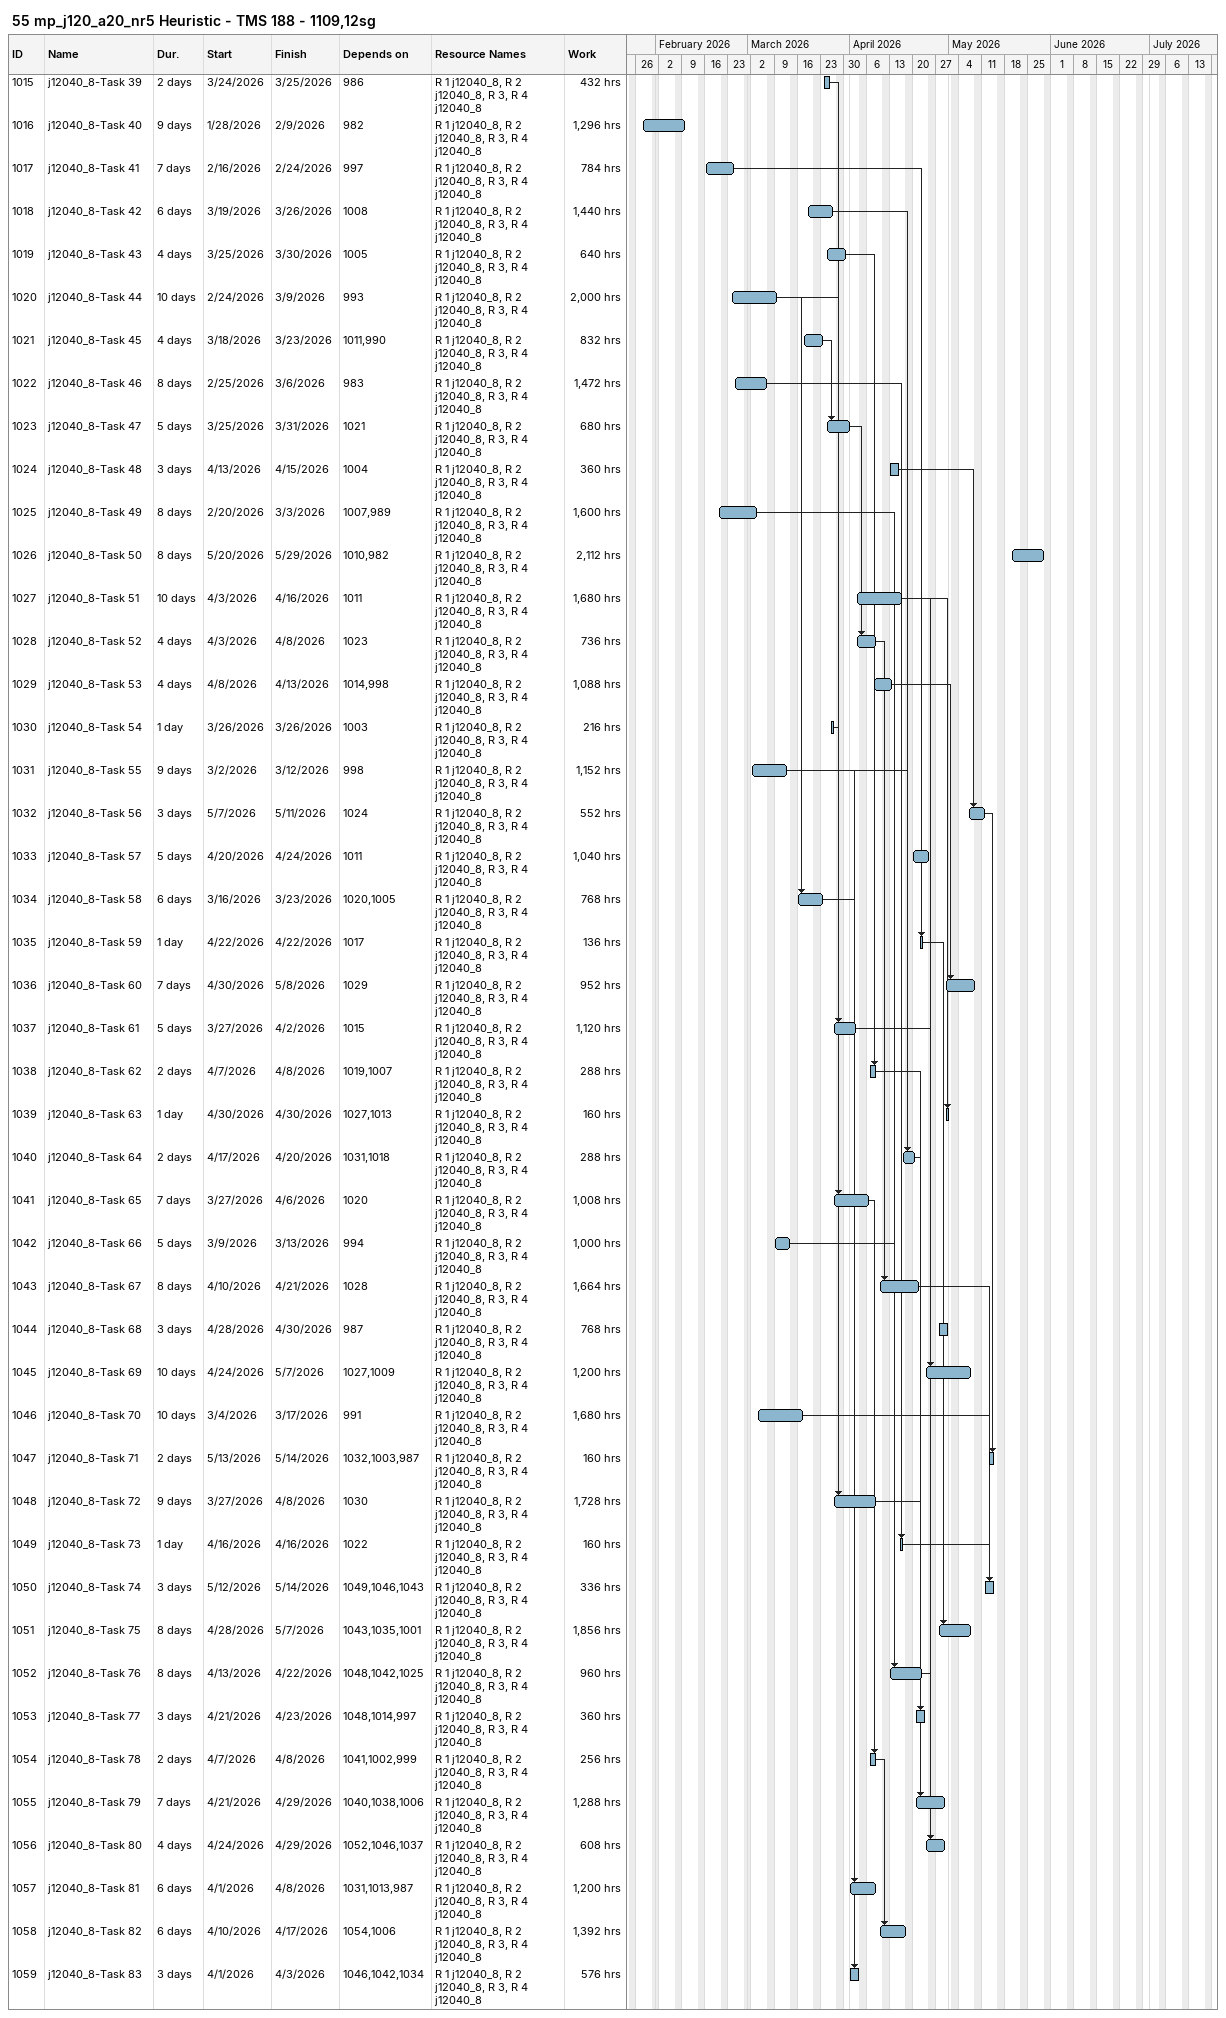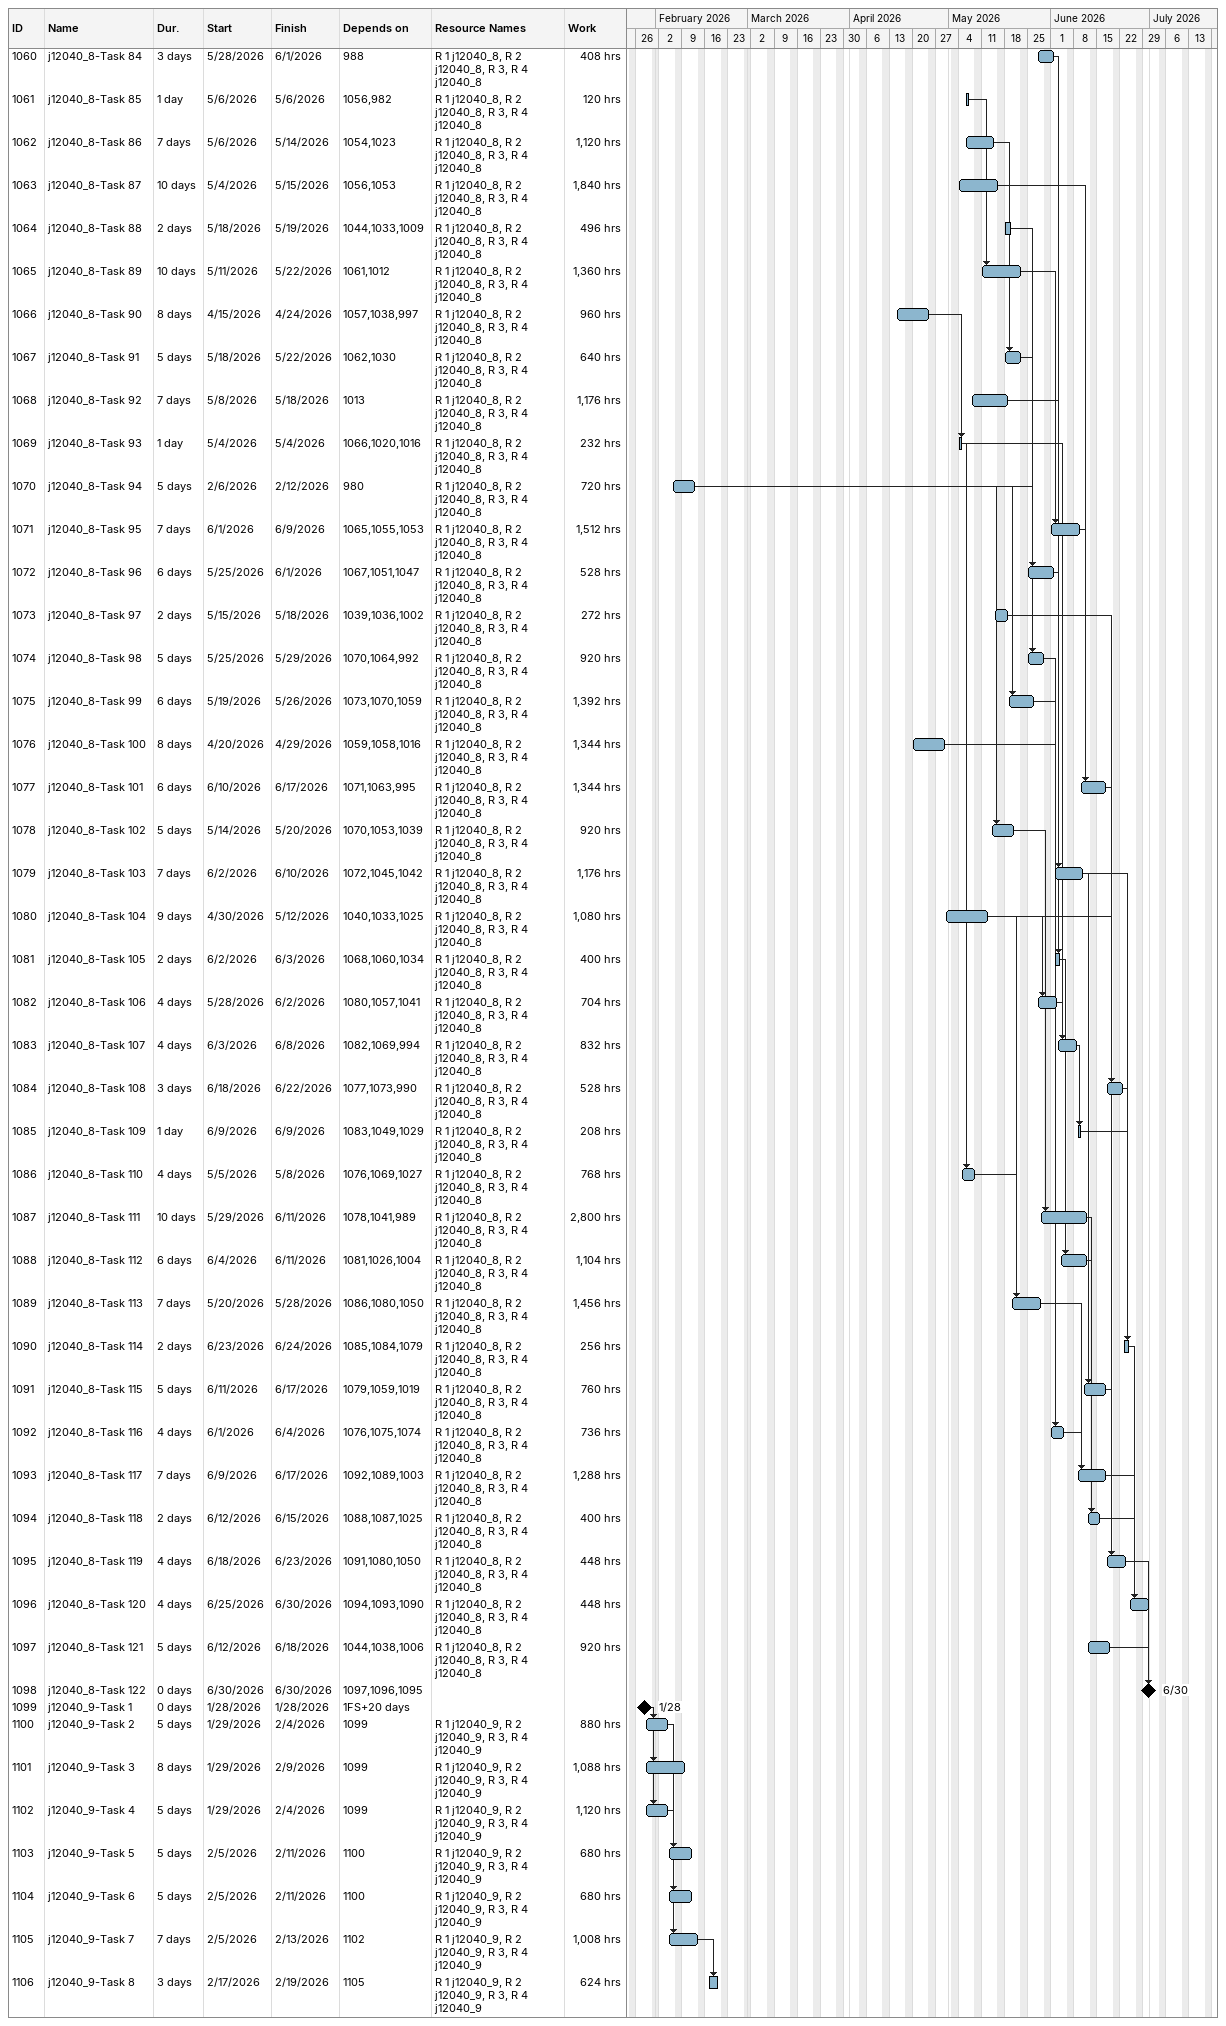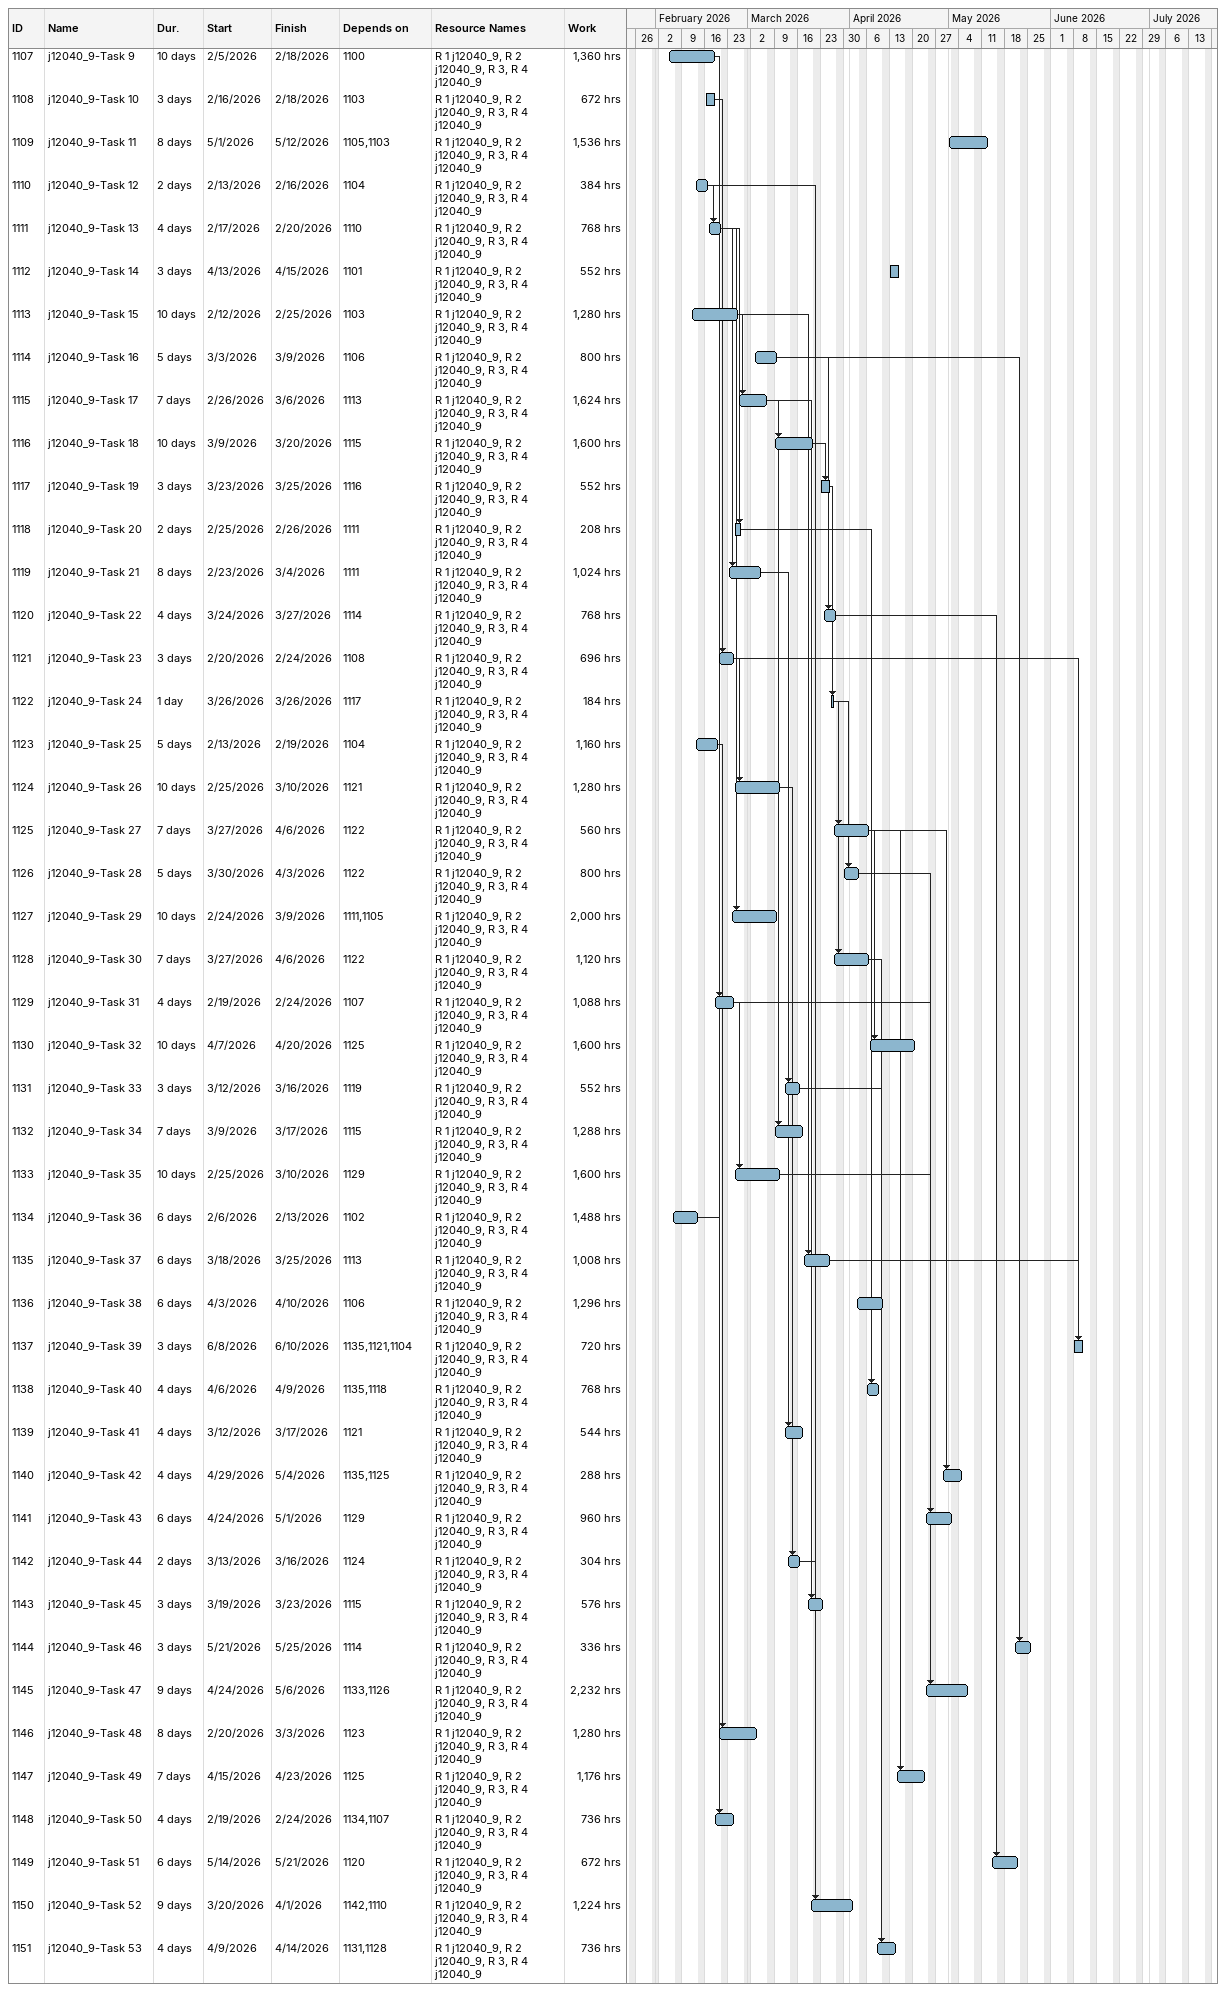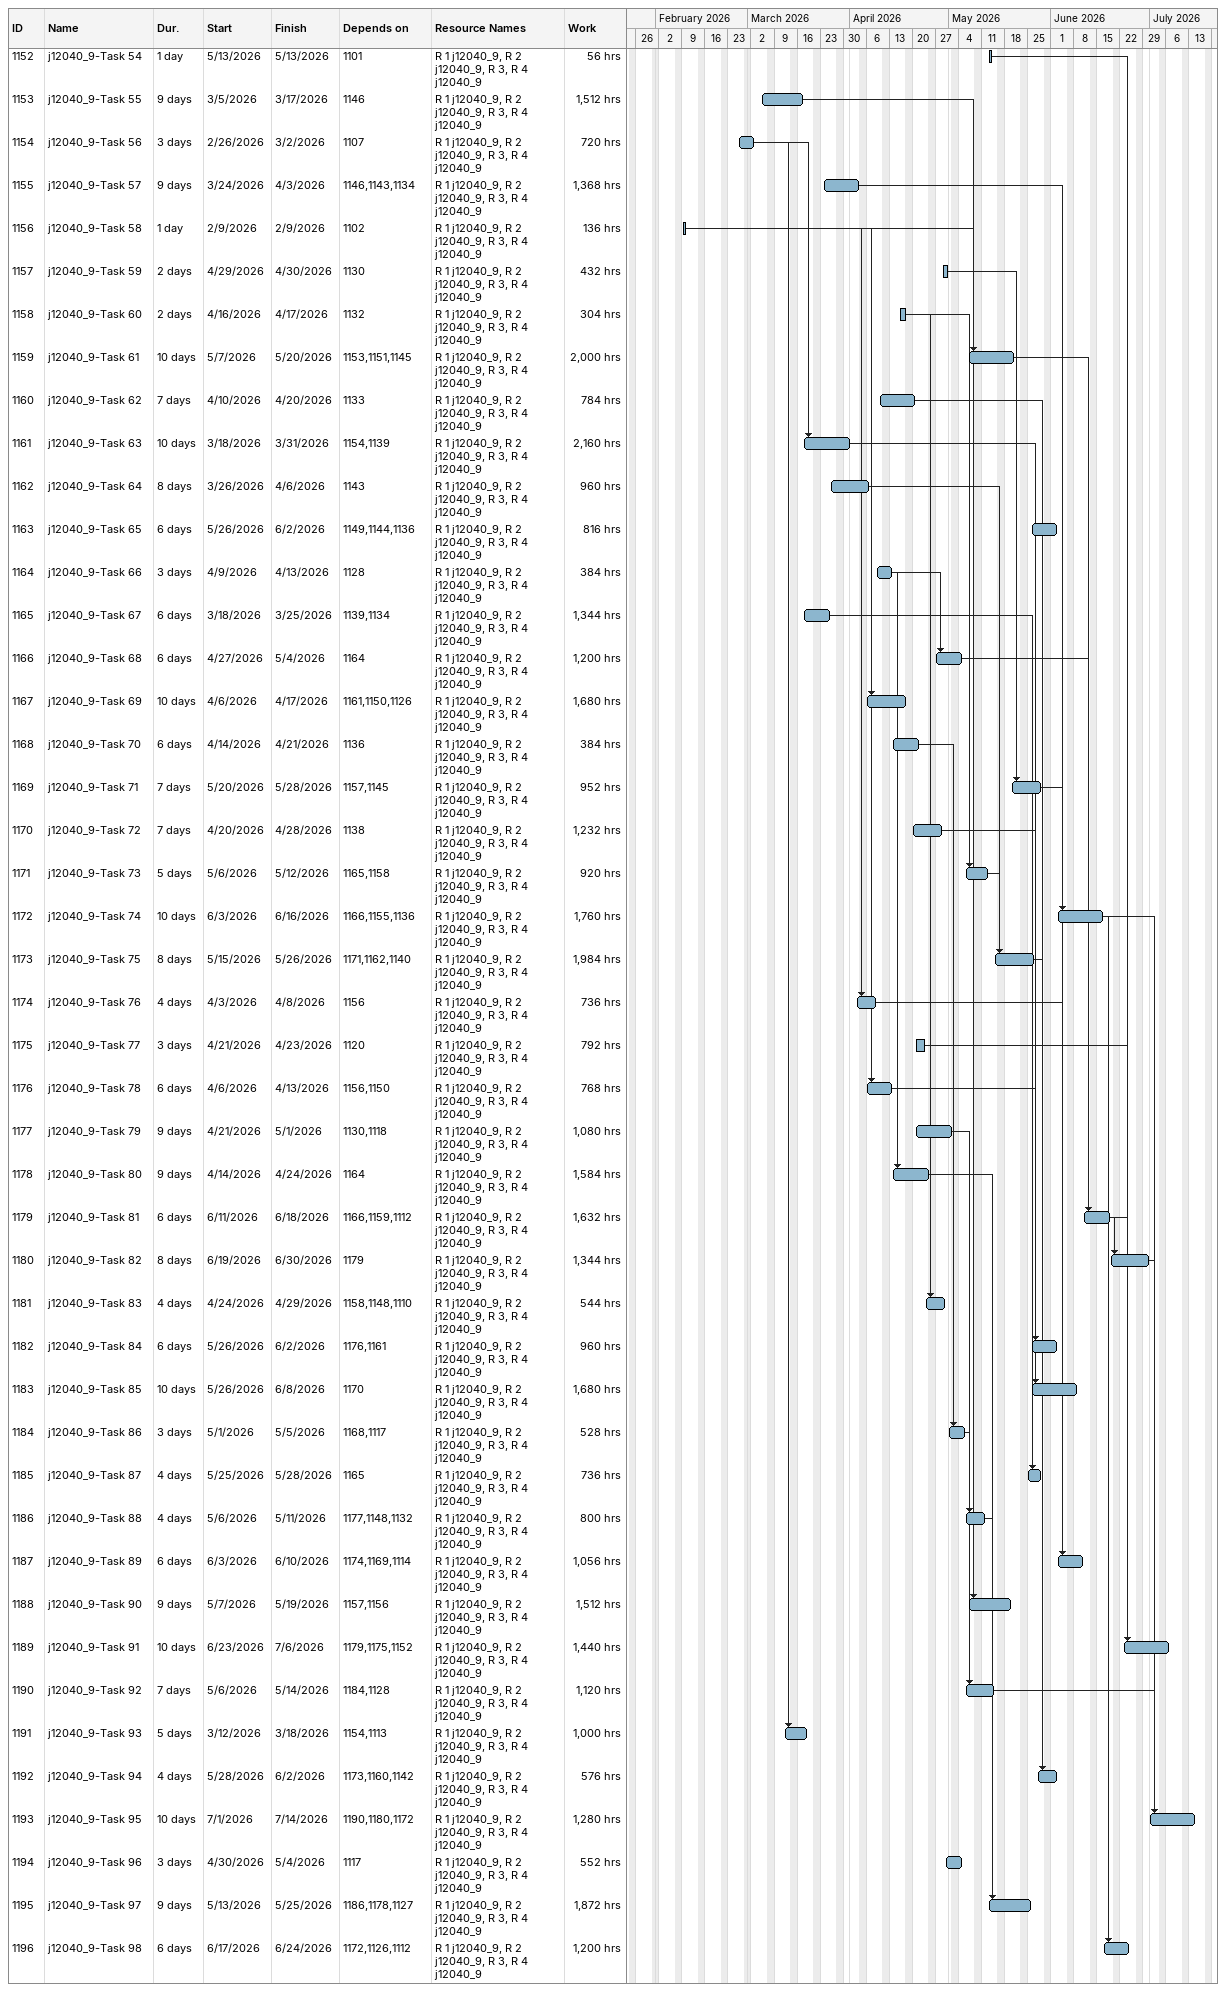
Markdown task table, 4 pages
55 mp_j120_a20_nr5 Heuristic - TMS 188 - 1109,12sg

| ID | Task | Duration | Start | Finish | Predecessors | Resources | Work (h) |
|---|---|---|---|---|---|---|---|
| 1015 | j12040_8-Task 39 | 2d | 2026-03-24 | 2026-03-25 | 986 | R 1 j12040_8, R 2 j12040_8, R 3, R 4 j12040_8 | 432 |
| 1016 | j12040_8-Task 40 | 9d | 2026-01-28 | 2026-02-09 | 982 | R 1 j12040_8, R 2 j12040_8, R 3, R 4 j12040_8 | 1296 |
| 1017 | j12040_8-Task 41 | 7d | 2026-02-16 | 2026-02-24 | 997 | R 1 j12040_8, R 2 j12040_8, R 3, R 4 j12040_8 | 784 |
| 1018 | j12040_8-Task 42 | 6d | 2026-03-19 | 2026-03-26 | 1008 | R 1 j12040_8, R 2 j12040_8, R 3, R 4 j12040_8 | 1440 |
| 1019 | j12040_8-Task 43 | 4d | 2026-03-25 | 2026-03-30 | 1005 | R 1 j12040_8, R 2 j12040_8, R 3, R 4 j12040_8 | 640 |
| 1020 | j12040_8-Task 44 | 10d | 2026-02-24 | 2026-03-09 | 993 | R 1 j12040_8, R 2 j12040_8, R 3, R 4 j12040_8 | 2000 |
| 1021 | j12040_8-Task 45 | 4d | 2026-03-18 | 2026-03-23 | 1011, 990 | R 1 j12040_8, R 2 j12040_8, R 3, R 4 j12040_8 | 832 |
| 1022 | j12040_8-Task 46 | 8d | 2026-02-25 | 2026-03-06 | 983 | R 1 j12040_8, R 2 j12040_8, R 3, R 4 j12040_8 | 1472 |
| 1023 | j12040_8-Task 47 | 5d | 2026-03-25 | 2026-03-31 | 1021 | R 1 j12040_8, R 2 j12040_8, R 3, R 4 j12040_8 | 680 |
| 1024 | j12040_8-Task 48 | 3d | 2026-04-13 | 2026-04-15 | 1004 | R 1 j12040_8, R 2 j12040_8, R 3, R 4 j12040_8 | 360 |
| 1025 | j12040_8-Task 49 | 8d | 2026-02-20 | 2026-03-03 | 1007, 989 | R 1 j12040_8, R 2 j12040_8, R 3, R 4 j12040_8 | 1600 |
| 1026 | j12040_8-Task 50 | 8d | 2026-05-20 | 2026-05-29 | 1010, 982 | R 1 j12040_8, R 2 j12040_8, R 3, R 4 j12040_8 | 2112 |
| 1027 | j12040_8-Task 51 | 10d | 2026-04-03 | 2026-04-16 | 1011 | R 1 j12040_8, R 2 j12040_8, R 3, R 4 j12040_8 | 1680 |
| 1028 | j12040_8-Task 52 | 4d | 2026-04-03 | 2026-04-08 | 1023 | R 1 j12040_8, R 2 j12040_8, R 3, R 4 j12040_8 | 736 |
| 1029 | j12040_8-Task 53 | 4d | 2026-04-08 | 2026-04-13 | 1014, 998 | R 1 j12040_8, R 2 j12040_8, R 3, R 4 j12040_8 | 1088 |
| 1030 | j12040_8-Task 54 | 1d | 2026-03-26 | 2026-03-26 | 1003 | R 1 j12040_8, R 2 j12040_8, R 3, R 4 j12040_8 | 216 |
| 1031 | j12040_8-Task 55 | 9d | 2026-03-02 | 2026-03-12 | 998 | R 1 j12040_8, R 2 j12040_8, R 3, R 4 j12040_8 | 1152 |
| 1032 | j12040_8-Task 56 | 3d | 2026-05-07 | 2026-05-11 | 1024 | R 1 j12040_8, R 2 j12040_8, R 3, R 4 j12040_8 | 552 |
| 1033 | j12040_8-Task 57 | 5d | 2026-04-20 | 2026-04-24 | 1011 | R 1 j12040_8, R 2 j12040_8, R 3, R 4 j12040_8 | 1040 |
| 1034 | j12040_8-Task 58 | 6d | 2026-03-16 | 2026-03-23 | 1020, 1005 | R 1 j12040_8, R 2 j12040_8, R 3, R 4 j12040_8 | 768 |
| 1035 | j12040_8-Task 59 | 1d | 2026-04-22 | 2026-04-22 | 1017 | R 1 j12040_8, R 2 j12040_8, R 3, R 4 j12040_8 | 136 |
| 1036 | j12040_8-Task 60 | 7d | 2026-04-30 | 2026-05-08 | 1029 | R 1 j12040_8, R 2 j12040_8, R 3, R 4 j12040_8 | 952 |
| 1037 | j12040_8-Task 61 | 5d | 2026-03-27 | 2026-04-02 | 1015 | R 1 j12040_8, R 2 j12040_8, R 3, R 4 j12040_8 | 1120 |
| 1038 | j12040_8-Task 62 | 2d | 2026-04-07 | 2026-04-08 | 1019, 1007 | R 1 j12040_8, R 2 j12040_8, R 3, R 4 j12040_8 | 288 |
| 1039 | j12040_8-Task 63 | 1d | 2026-04-30 | 2026-04-30 | 1027, 1013 | R 1 j12040_8, R 2 j12040_8, R 3, R 4 j12040_8 | 160 |
| 1040 | j12040_8-Task 64 | 2d | 2026-04-17 | 2026-04-20 | 1031, 1018 | R 1 j12040_8, R 2 j12040_8, R 3, R 4 j12040_8 | 288 |
| 1041 | j12040_8-Task 65 | 7d | 2026-03-27 | 2026-04-06 | 1020 | R 1 j12040_8, R 2 j12040_8, R 3, R 4 j12040_8 | 1008 |
| 1042 | j12040_8-Task 66 | 5d | 2026-03-09 | 2026-03-13 | 994 | R 1 j12040_8, R 2 j12040_8, R 3, R 4 j12040_8 | 1000 |
| 1043 | j12040_8-Task 67 | 8d | 2026-04-10 | 2026-04-21 | 1028 | R 1 j12040_8, R 2 j12040_8, R 3, R 4 j12040_8 | 1664 |
| 1044 | j12040_8-Task 68 | 3d | 2026-04-28 | 2026-04-30 | 987 | R 1 j12040_8, R 2 j12040_8, R 3, R 4 j12040_8 | 768 |
| 1045 | j12040_8-Task 69 | 10d | 2026-04-24 | 2026-05-07 | 1027, 1009 | R 1 j12040_8, R 2 j12040_8, R 3, R 4 j12040_8 | 1200 |
| 1046 | j12040_8-Task 70 | 10d | 2026-03-04 | 2026-03-17 | 991 | R 1 j12040_8, R 2 j12040_8, R 3, R 4 j12040_8 | 1680 |
| 1047 | j12040_8-Task 71 | 2d | 2026-05-13 | 2026-05-14 | 1032, 1003, 987 | R 1 j12040_8, R 2 j12040_8, R 3, R 4 j12040_8 | 160 |
| 1048 | j12040_8-Task 72 | 9d | 2026-03-27 | 2026-04-08 | 1030 | R 1 j12040_8, R 2 j12040_8, R 3, R 4 j12040_8 | 1728 |
| 1049 | j12040_8-Task 73 | 1d | 2026-04-16 | 2026-04-16 | 1022 | R 1 j12040_8, R 2 j12040_8, R 3, R 4 j12040_8 | 160 |
| 1050 | j12040_8-Task 74 | 3d | 2026-05-12 | 2026-05-14 | 1049, 1046, 1043 | R 1 j12040_8, R 2 j12040_8, R 3, R 4 j12040_8 | 336 |
| 1051 | j12040_8-Task 75 | 8d | 2026-04-28 | 2026-05-07 | 1043, 1035, 1001 | R 1 j12040_8, R 2 j12040_8, R 3, R 4 j12040_8 | 1856 |
| 1052 | j12040_8-Task 76 | 8d | 2026-04-13 | 2026-04-22 | 1048, 1042, 1025 | R 1 j12040_8, R 2 j12040_8, R 3, R 4 j12040_8 | 960 |
| 1053 | j12040_8-Task 77 | 3d | 2026-04-21 | 2026-04-23 | 1048, 1014, 997 | R 1 j12040_8, R 2 j12040_8, R 3, R 4 j12040_8 | 360 |
| 1054 | j12040_8-Task 78 | 2d | 2026-04-07 | 2026-04-08 | 1041, 1002, 999 | R 1 j12040_8, R 2 j12040_8, R 3, R 4 j12040_8 | 256 |
| 1055 | j12040_8-Task 79 | 7d | 2026-04-21 | 2026-04-29 | 1040, 1038, 1006 | R 1 j12040_8, R 2 j12040_8, R 3, R 4 j12040_8 | 1288 |
| 1056 | j12040_8-Task 80 | 4d | 2026-04-24 | 2026-04-29 | 1052, 1046, 1037 | R 1 j12040_8, R 2 j12040_8, R 3, R 4 j12040_8 | 608 |
| 1057 | j12040_8-Task 81 | 6d | 2026-04-01 | 2026-04-08 | 1031, 1013, 987 | R 1 j12040_8, R 2 j12040_8, R 3, R 4 j12040_8 | 1200 |
| 1058 | j12040_8-Task 82 | 6d | 2026-04-10 | 2026-04-17 | 1054, 1006 | R 1 j12040_8, R 2 j12040_8, R 3, R 4 j12040_8 | 1392 |
| 1059 | j12040_8-Task 83 | 3d | 2026-04-01 | 2026-04-03 | 1046, 1042, 1034 | R 1 j12040_8, R 2 j12040_8, R 3, R 4 j12040_8 | 576 |
| 1060 | j12040_8-Task 84 | 3d | 2026-05-28 | 2026-06-01 | 988 | R 1 j12040_8, R 2 j12040_8, R 3, R 4 j12040_8 | 408 |
| 1061 | j12040_8-Task 85 | 1d | 2026-05-06 | 2026-05-06 | 1056, 982 | R 1 j12040_8, R 2 j12040_8, R 3, R 4 j12040_8 | 120 |
| 1062 | j12040_8-Task 86 | 7d | 2026-05-06 | 2026-05-14 | 1054, 1023 | R 1 j12040_8, R 2 j12040_8, R 3, R 4 j12040_8 | 1120 |
| 1063 | j12040_8-Task 87 | 10d | 2026-05-04 | 2026-05-15 | 1056, 1053 | R 1 j12040_8, R 2 j12040_8, R 3, R 4 j12040_8 | 1840 |
| 1064 | j12040_8-Task 88 | 2d | 2026-05-18 | 2026-05-19 | 1044, 1033, 1009 | R 1 j12040_8, R 2 j12040_8, R 3, R 4 j12040_8 | 496 |
| 1065 | j12040_8-Task 89 | 10d | 2026-05-11 | 2026-05-22 | 1061, 1012 | R 1 j12040_8, R 2 j12040_8, R 3, R 4 j12040_8 | 1360 |
| 1066 | j12040_8-Task 90 | 8d | 2026-04-15 | 2026-04-24 | 1057, 1038, 997 | R 1 j12040_8, R 2 j12040_8, R 3, R 4 j12040_8 | 960 |
| 1067 | j12040_8-Task 91 | 5d | 2026-05-18 | 2026-05-22 | 1062, 1030 | R 1 j12040_8, R 2 j12040_8, R 3, R 4 j12040_8 | 640 |
| 1068 | j12040_8-Task 92 | 7d | 2026-05-08 | 2026-05-18 | 1013 | R 1 j12040_8, R 2 j12040_8, R 3, R 4 j12040_8 | 1176 |
| 1069 | j12040_8-Task 93 | 1d | 2026-05-04 | 2026-05-04 | 1066, 1020, 1016 | R 1 j12040_8, R 2 j12040_8, R 3, R 4 j12040_8 | 232 |
| 1070 | j12040_8-Task 94 | 5d | 2026-02-06 | 2026-02-12 | 980 | R 1 j12040_8, R 2 j12040_8, R 3, R 4 j12040_8 | 720 |
| 1071 | j12040_8-Task 95 | 7d | 2026-06-01 | 2026-06-09 | 1065, 1055, 1053 | R 1 j12040_8, R 2 j12040_8, R 3, R 4 j12040_8 | 1512 |
| 1072 | j12040_8-Task 96 | 6d | 2026-05-25 | 2026-06-01 | 1067, 1051, 1047 | R 1 j12040_8, R 2 j12040_8, R 3, R 4 j12040_8 | 528 |
| 1073 | j12040_8-Task 97 | 2d | 2026-05-15 | 2026-05-18 | 1039, 1036, 1002 | R 1 j12040_8, R 2 j12040_8, R 3, R 4 j12040_8 | 272 |
| 1074 | j12040_8-Task 98 | 5d | 2026-05-25 | 2026-05-29 | 1070, 1064, 992 | R 1 j12040_8, R 2 j12040_8, R 3, R 4 j12040_8 | 920 |
| 1075 | j12040_8-Task 99 | 6d | 2026-05-19 | 2026-05-26 | 1073, 1070, 1059 | R 1 j12040_8, R 2 j12040_8, R 3, R 4 j12040_8 | 1392 |
| 1076 | j12040_8-Task 100 | 8d | 2026-04-20 | 2026-04-29 | 1059, 1058, 1016 | R 1 j12040_8, R 2 j12040_8, R 3, R 4 j12040_8 | 1344 |
| 1077 | j12040_8-Task 101 | 6d | 2026-06-10 | 2026-06-17 | 1071, 1063, 995 | R 1 j12040_8, R 2 j12040_8, R 3, R 4 j12040_8 | 1344 |
| 1078 | j12040_8-Task 102 | 5d | 2026-05-14 | 2026-05-20 | 1070, 1053, 1039 | R 1 j12040_8, R 2 j12040_8, R 3, R 4 j12040_8 | 920 |
| 1079 | j12040_8-Task 103 | 7d | 2026-06-02 | 2026-06-10 | 1072, 1045, 1042 | R 1 j12040_8, R 2 j12040_8, R 3, R 4 j12040_8 | 1176 |
| 1080 | j12040_8-Task 104 | 9d | 2026-04-30 | 2026-05-12 | 1040, 1033, 1025 | R 1 j12040_8, R 2 j12040_8, R 3, R 4 j12040_8 | 1080 |
| 1081 | j12040_8-Task 105 | 2d | 2026-06-02 | 2026-06-03 | 1068, 1060, 1034 | R 1 j12040_8, R 2 j12040_8, R 3, R 4 j12040_8 | 400 |
| 1082 | j12040_8-Task 106 | 4d | 2026-05-28 | 2026-06-02 | 1080, 1057, 1041 | R 1 j12040_8, R 2 j12040_8, R 3, R 4 j12040_8 | 704 |
| 1083 | j12040_8-Task 107 | 4d | 2026-06-03 | 2026-06-08 | 1082, 1069, 994 | R 1 j12040_8, R 2 j12040_8, R 3, R 4 j12040_8 | 832 |
| 1084 | j12040_8-Task 108 | 3d | 2026-06-18 | 2026-06-22 | 1077, 1073, 990 | R 1 j12040_8, R 2 j12040_8, R 3, R 4 j12040_8 | 528 |
| 1085 | j12040_8-Task 109 | 1d | 2026-06-09 | 2026-06-09 | 1083, 1049, 1029 | R 1 j12040_8, R 2 j12040_8, R 3, R 4 j12040_8 | 208 |
| 1086 | j12040_8-Task 110 | 4d | 2026-05-05 | 2026-05-08 | 1076, 1069, 1027 | R 1 j12040_8, R 2 j12040_8, R 3, R 4 j12040_8 | 768 |
| 1087 | j12040_8-Task 111 | 10d | 2026-05-29 | 2026-06-11 | 1078, 1041, 989 | R 1 j12040_8, R 2 j12040_8, R 3, R 4 j12040_8 | 2800 |
| 1088 | j12040_8-Task 112 | 6d | 2026-06-04 | 2026-06-11 | 1081, 1026, 1004 | R 1 j12040_8, R 2 j12040_8, R 3, R 4 j12040_8 | 1104 |
| 1089 | j12040_8-Task 113 | 7d | 2026-05-20 | 2026-05-28 | 1086, 1080, 1050 | R 1 j12040_8, R 2 j12040_8, R 3, R 4 j12040_8 | 1456 |
| 1090 | j12040_8-Task 114 | 2d | 2026-06-23 | 2026-06-24 | 1085, 1084, 1079 | R 1 j12040_8, R 2 j12040_8, R 3, R 4 j12040_8 | 256 |
| 1091 | j12040_8-Task 115 | 5d | 2026-06-11 | 2026-06-17 | 1079, 1059, 1019 | R 1 j12040_8, R 2 j12040_8, R 3, R 4 j12040_8 | 760 |
| 1092 | j12040_8-Task 116 | 4d | 2026-06-01 | 2026-06-04 | 1076, 1075, 1074 | R 1 j12040_8, R 2 j12040_8, R 3, R 4 j12040_8 | 736 |
| 1093 | j12040_8-Task 117 | 7d | 2026-06-09 | 2026-06-17 | 1092, 1089, 1003 | R 1 j12040_8, R 2 j12040_8, R 3, R 4 j12040_8 | 1288 |
| 1094 | j12040_8-Task 118 | 2d | 2026-06-12 | 2026-06-15 | 1088, 1087, 1025 | R 1 j12040_8, R 2 j12040_8, R 3, R 4 j12040_8 | 400 |
| 1095 | j12040_8-Task 119 | 4d | 2026-06-18 | 2026-06-23 | 1091, 1080, 1050 | R 1 j12040_8, R 2 j12040_8, R 3, R 4 j12040_8 | 448 |
| 1096 | j12040_8-Task 120 | 4d | 2026-06-25 | 2026-06-30 | 1094, 1093, 1090 | R 1 j12040_8, R 2 j12040_8, R 3, R 4 j12040_8 | 448 |
| 1097 | j12040_8-Task 121 | 5d | 2026-06-12 | 2026-06-18 | 1044, 1038, 1006 | R 1 j12040_8, R 2 j12040_8, R 3, R 4 j12040_8 | 920 |
| 1098 | j12040_8-Task 122 | 0d | 2026-06-30 | 2026-06-30 | 1097, 1096, 1095 |  |  |
| 1099 | j12040_9-Task 1 | 0d | 2026-01-28 | 2026-01-28 | 1FS+20d |  |  |
| 1100 | j12040_9-Task 2 | 5d | 2026-01-29 | 2026-02-04 | 1099 | R 1 j12040_9, R 2 j12040_9, R 3, R 4 j12040_9 | 880 |
| 1101 | j12040_9-Task 3 | 8d | 2026-01-29 | 2026-02-09 | 1099 | R 1 j12040_9, R 2 j12040_9, R 3, R 4 j12040_9 | 1088 |
| 1102 | j12040_9-Task 4 | 5d | 2026-01-29 | 2026-02-04 | 1099 | R 1 j12040_9, R 2 j12040_9, R 3, R 4 j12040_9 | 1120 |
| 1103 | j12040_9-Task 5 | 5d | 2026-02-05 | 2026-02-11 | 1100 | R 1 j12040_9, R 2 j12040_9, R 3, R 4 j12040_9 | 680 |
| 1104 | j12040_9-Task 6 | 5d | 2026-02-05 | 2026-02-11 | 1100 | R 1 j12040_9, R 2 j12040_9, R 3, R 4 j12040_9 | 680 |
| 1105 | j12040_9-Task 7 | 7d | 2026-02-05 | 2026-02-13 | 1102 | R 1 j12040_9, R 2 j12040_9, R 3, R 4 j12040_9 | 1008 |
| 1106 | j12040_9-Task 8 | 3d | 2026-02-17 | 2026-02-19 | 1105 | R 1 j12040_9, R 2 j12040_9, R 3, R 4 j12040_9 | 624 |
| 1107 | j12040_9-Task 9 | 10d | 2026-02-05 | 2026-02-18 | 1100 | R 1 j12040_9, R 2 j12040_9, R 3, R 4 j12040_9 | 1360 |
| 1108 | j12040_9-Task 10 | 3d | 2026-02-16 | 2026-02-18 | 1103 | R 1 j12040_9, R 2 j12040_9, R 3, R 4 j12040_9 | 672 |
| 1109 | j12040_9-Task 11 | 8d | 2026-05-01 | 2026-05-12 | 1105, 1103 | R 1 j12040_9, R 2 j12040_9, R 3, R 4 j12040_9 | 1536 |
| 1110 | j12040_9-Task 12 | 2d | 2026-02-13 | 2026-02-16 | 1104 | R 1 j12040_9, R 2 j12040_9, R 3, R 4 j12040_9 | 384 |
| 1111 | j12040_9-Task 13 | 4d | 2026-02-17 | 2026-02-20 | 1110 | R 1 j12040_9, R 2 j12040_9, R 3, R 4 j12040_9 | 768 |
| 1112 | j12040_9-Task 14 | 3d | 2026-04-13 | 2026-04-15 | 1101 | R 1 j12040_9, R 2 j12040_9, R 3, R 4 j12040_9 | 552 |
| 1113 | j12040_9-Task 15 | 10d | 2026-02-12 | 2026-02-25 | 1103 | R 1 j12040_9, R 2 j12040_9, R 3, R 4 j12040_9 | 1280 |
| 1114 | j12040_9-Task 16 | 5d | 2026-03-03 | 2026-03-09 | 1106 | R 1 j12040_9, R 2 j12040_9, R 3, R 4 j12040_9 | 800 |
| 1115 | j12040_9-Task 17 | 7d | 2026-02-26 | 2026-03-06 | 1113 | R 1 j12040_9, R 2 j12040_9, R 3, R 4 j12040_9 | 1624 |
| 1116 | j12040_9-Task 18 | 10d | 2026-03-09 | 2026-03-20 | 1115 | R 1 j12040_9, R 2 j12040_9, R 3, R 4 j12040_9 | 1600 |
| 1117 | j12040_9-Task 19 | 3d | 2026-03-23 | 2026-03-25 | 1116 | R 1 j12040_9, R 2 j12040_9, R 3, R 4 j12040_9 | 552 |
| 1118 | j12040_9-Task 20 | 2d | 2026-02-25 | 2026-02-26 | 1111 | R 1 j12040_9, R 2 j12040_9, R 3, R 4 j12040_9 | 208 |
| 1119 | j12040_9-Task 21 | 8d | 2026-02-23 | 2026-03-04 | 1111 | R 1 j12040_9, R 2 j12040_9, R 3, R 4 j12040_9 | 1024 |
| 1120 | j12040_9-Task 22 | 4d | 2026-03-24 | 2026-03-27 | 1114 | R 1 j12040_9, R 2 j12040_9, R 3, R 4 j12040_9 | 768 |
| 1121 | j12040_9-Task 23 | 3d | 2026-02-20 | 2026-02-24 | 1108 | R 1 j12040_9, R 2 j12040_9, R 3, R 4 j12040_9 | 696 |
| 1122 | j12040_9-Task 24 | 1d | 2026-03-26 | 2026-03-26 | 1117 | R 1 j12040_9, R 2 j12040_9, R 3, R 4 j12040_9 | 184 |
| 1123 | j12040_9-Task 25 | 5d | 2026-02-13 | 2026-02-19 | 1104 | R 1 j12040_9, R 2 j12040_9, R 3, R 4 j12040_9 | 1160 |
| 1124 | j12040_9-Task 26 | 10d | 2026-02-25 | 2026-03-10 | 1121 | R 1 j12040_9, R 2 j12040_9, R 3, R 4 j12040_9 | 1280 |
| 1125 | j12040_9-Task 27 | 7d | 2026-03-27 | 2026-04-06 | 1122 | R 1 j12040_9, R 2 j12040_9, R 3, R 4 j12040_9 | 560 |
| 1126 | j12040_9-Task 28 | 5d | 2026-03-30 | 2026-04-03 | 1122 | R 1 j12040_9, R 2 j12040_9, R 3, R 4 j12040_9 | 800 |
| 1127 | j12040_9-Task 29 | 10d | 2026-02-24 | 2026-03-09 | 1111, 1105 | R 1 j12040_9, R 2 j12040_9, R 3, R 4 j12040_9 | 2000 |
| 1128 | j12040_9-Task 30 | 7d | 2026-03-27 | 2026-04-06 | 1122 | R 1 j12040_9, R 2 j12040_9, R 3, R 4 j12040_9 | 1120 |
| 1129 | j12040_9-Task 31 | 4d | 2026-02-19 | 2026-02-24 | 1107 | R 1 j12040_9, R 2 j12040_9, R 3, R 4 j12040_9 | 1088 |
| 1130 | j12040_9-Task 32 | 10d | 2026-04-07 | 2026-04-20 | 1125 | R 1 j12040_9, R 2 j12040_9, R 3, R 4 j12040_9 | 1600 |
| 1131 | j12040_9-Task 33 | 3d | 2026-03-12 | 2026-03-16 | 1119 | R 1 j12040_9, R 2 j12040_9, R 3, R 4 j12040_9 | 552 |
| 1132 | j12040_9-Task 34 | 7d | 2026-03-09 | 2026-03-17 | 1115 | R 1 j12040_9, R 2 j12040_9, R 3, R 4 j12040_9 | 1288 |
| 1133 | j12040_9-Task 35 | 10d | 2026-02-25 | 2026-03-10 | 1129 | R 1 j12040_9, R 2 j12040_9, R 3, R 4 j12040_9 | 1600 |
| 1134 | j12040_9-Task 36 | 6d | 2026-02-06 | 2026-02-13 | 1102 | R 1 j12040_9, R 2 j12040_9, R 3, R 4 j12040_9 | 1488 |
| 1135 | j12040_9-Task 37 | 6d | 2026-03-18 | 2026-03-25 | 1113 | R 1 j12040_9, R 2 j12040_9, R 3, R 4 j12040_9 | 1008 |
| 1136 | j12040_9-Task 38 | 6d | 2026-04-03 | 2026-04-10 | 1106 | R 1 j12040_9, R 2 j12040_9, R 3, R 4 j12040_9 | 1296 |
| 1137 | j12040_9-Task 39 | 3d | 2026-06-08 | 2026-06-10 | 1135, 1121, 1104 | R 1 j12040_9, R 2 j12040_9, R 3, R 4 j12040_9 | 720 |
| 1138 | j12040_9-Task 40 | 4d | 2026-04-06 | 2026-04-09 | 1135, 1118 | R 1 j12040_9, R 2 j12040_9, R 3, R 4 j12040_9 | 768 |
| 1139 | j12040_9-Task 41 | 4d | 2026-03-12 | 2026-03-17 | 1121 | R 1 j12040_9, R 2 j12040_9, R 3, R 4 j12040_9 | 544 |
| 1140 | j12040_9-Task 42 | 4d | 2026-04-29 | 2026-05-04 | 1135, 1125 | R 1 j12040_9, R 2 j12040_9, R 3, R 4 j12040_9 | 288 |
| 1141 | j12040_9-Task 43 | 6d | 2026-04-24 | 2026-05-01 | 1129 | R 1 j12040_9, R 2 j12040_9, R 3, R 4 j12040_9 | 960 |
| 1142 | j12040_9-Task 44 | 2d | 2026-03-13 | 2026-03-16 | 1124 | R 1 j12040_9, R 2 j12040_9, R 3, R 4 j12040_9 | 304 |
| 1143 | j12040_9-Task 45 | 3d | 2026-03-19 | 2026-03-23 | 1115 | R 1 j12040_9, R 2 j12040_9, R 3, R 4 j12040_9 | 576 |
| 1144 | j12040_9-Task 46 | 3d | 2026-05-21 | 2026-05-25 | 1114 | R 1 j12040_9, R 2 j12040_9, R 3, R 4 j12040_9 | 336 |
| 1145 | j12040_9-Task 47 | 9d | 2026-04-24 | 2026-05-06 | 1133, 1126 | R 1 j12040_9, R 2 j12040_9, R 3, R 4 j12040_9 | 2232 |
| 1146 | j12040_9-Task 48 | 8d | 2026-02-20 | 2026-03-03 | 1123 | R 1 j12040_9, R 2 j12040_9, R 3, R 4 j12040_9 | 1280 |
| 1147 | j12040_9-Task 49 | 7d | 2026-04-15 | 2026-04-23 | 1125 | R 1 j12040_9, R 2 j12040_9, R 3, R 4 j12040_9 | 1176 |
| 1148 | j12040_9-Task 50 | 4d | 2026-02-19 | 2026-02-24 | 1134, 1107 | R 1 j12040_9, R 2 j12040_9, R 3, R 4 j12040_9 | 736 |
| 1149 | j12040_9-Task 51 | 6d | 2026-05-14 | 2026-05-21 | 1120 | R 1 j12040_9, R 2 j12040_9, R 3, R 4 j12040_9 | 672 |
| 1150 | j12040_9-Task 52 | 9d | 2026-03-20 | 2026-04-01 | 1142, 1110 | R 1 j12040_9, R 2 j12040_9, R 3, R 4 j12040_9 | 1224 |
| 1151 | j12040_9-Task 53 | 4d | 2026-04-09 | 2026-04-14 | 1131, 1128 | R 1 j12040_9, R 2 j12040_9, R 3, R 4 j12040_9 | 736 |
| 1152 | j12040_9-Task 54 | 1d | 2026-05-13 | 2026-05-13 | 1101 | R 1 j12040_9, R 2 j12040_9, R 3, R 4 j12040_9 | 56 |
| 1153 | j12040_9-Task 55 | 9d | 2026-03-05 | 2026-03-17 | 1146 | R 1 j12040_9, R 2 j12040_9, R 3, R 4 j12040_9 | 1512 |
| 1154 | j12040_9-Task 56 | 3d | 2026-02-26 | 2026-03-02 | 1107 | R 1 j12040_9, R 2 j12040_9, R 3, R 4 j12040_9 | 720 |
| 1155 | j12040_9-Task 57 | 9d | 2026-03-24 | 2026-04-03 | 1146, 1143, 1134 | R 1 j12040_9, R 2 j12040_9, R 3, R 4 j12040_9 | 1368 |
| 1156 | j12040_9-Task 58 | 1d | 2026-02-09 | 2026-02-09 | 1102 | R 1 j12040_9, R 2 j12040_9, R 3, R 4 j12040_9 | 136 |
| 1157 | j12040_9-Task 59 | 2d | 2026-04-29 | 2026-04-30 | 1130 | R 1 j12040_9, R 2 j12040_9, R 3, R 4 j12040_9 | 432 |
| 1158 | j12040_9-Task 60 | 2d | 2026-04-16 | 2026-04-17 | 1132 | R 1 j12040_9, R 2 j12040_9, R 3, R 4 j12040_9 | 304 |
| 1159 | j12040_9-Task 61 | 10d | 2026-05-07 | 2026-05-20 | 1153, 1151, 1145 | R 1 j12040_9, R 2 j12040_9, R 3, R 4 j12040_9 | 2000 |
| 1160 | j12040_9-Task 62 | 7d | 2026-04-10 | 2026-04-20 | 1133 | R 1 j12040_9, R 2 j12040_9, R 3, R 4 j12040_9 | 784 |
| 1161 | j12040_9-Task 63 | 10d | 2026-03-18 | 2026-03-31 | 1154, 1139 | R 1 j12040_9, R 2 j12040_9, R 3, R 4 j12040_9 | 2160 |
| 1162 | j12040_9-Task 64 | 8d | 2026-03-26 | 2026-04-06 | 1143 | R 1 j12040_9, R 2 j12040_9, R 3, R 4 j12040_9 | 960 |
| 1163 | j12040_9-Task 65 | 6d | 2026-05-26 | 2026-06-02 | 1149, 1144, 1136 | R 1 j12040_9, R 2 j12040_9, R 3, R 4 j12040_9 | 816 |
| 1164 | j12040_9-Task 66 | 3d | 2026-04-09 | 2026-04-13 | 1128 | R 1 j12040_9, R 2 j12040_9, R 3, R 4 j12040_9 | 384 |
| 1165 | j12040_9-Task 67 | 6d | 2026-03-18 | 2026-03-25 | 1139, 1134 | R 1 j12040_9, R 2 j12040_9, R 3, R 4 j12040_9 | 1344 |
| 1166 | j12040_9-Task 68 | 6d | 2026-04-27 | 2026-05-04 | 1164 | R 1 j12040_9, R 2 j12040_9, R 3, R 4 j12040_9 | 1200 |
| 1167 | j12040_9-Task 69 | 10d | 2026-04-06 | 2026-04-17 | 1161, 1150, 1126 | R 1 j12040_9, R 2 j12040_9, R 3, R 4 j12040_9 | 1680 |
| 1168 | j12040_9-Task 70 | 6d | 2026-04-14 | 2026-04-21 | 1136 | R 1 j12040_9, R 2 j12040_9, R 3, R 4 j12040_9 | 384 |
| 1169 | j12040_9-Task 71 | 7d | 2026-05-20 | 2026-05-28 | 1157, 1145 | R 1 j12040_9, R 2 j12040_9, R 3, R 4 j12040_9 | 952 |
| 1170 | j12040_9-Task 72 | 7d | 2026-04-20 | 2026-04-28 | 1138 | R 1 j12040_9, R 2 j12040_9, R 3, R 4 j12040_9 | 1232 |
| 1171 | j12040_9-Task 73 | 5d | 2026-05-06 | 2026-05-12 | 1165, 1158 | R 1 j12040_9, R 2 j12040_9, R 3, R 4 j12040_9 | 920 |
| 1172 | j12040_9-Task 74 | 10d | 2026-06-03 | 2026-06-16 | 1166, 1155, 1136 | R 1 j12040_9, R 2 j12040_9, R 3, R 4 j12040_9 | 1760 |
| 1173 | j12040_9-Task 75 | 8d | 2026-05-15 | 2026-05-26 | 1171, 1162, 1140 | R 1 j12040_9, R 2 j12040_9, R 3, R 4 j12040_9 | 1984 |
| 1174 | j12040_9-Task 76 | 4d | 2026-04-03 | 2026-04-08 | 1156 | R 1 j12040_9, R 2 j12040_9, R 3, R 4 j12040_9 | 736 |
| 1175 | j12040_9-Task 77 | 3d | 2026-04-21 | 2026-04-23 | 1120 | R 1 j12040_9, R 2 j12040_9, R 3, R 4 j12040_9 | 792 |
| 1176 | j12040_9-Task 78 | 6d | 2026-04-06 | 2026-04-13 | 1156, 1150 | R 1 j12040_9, R 2 j12040_9, R 3, R 4 j12040_9 | 768 |
| 1177 | j12040_9-Task 79 | 9d | 2026-04-21 | 2026-05-01 | 1130, 1118 | R 1 j12040_9, R 2 j12040_9, R 3, R 4 j12040_9 | 1080 |
| 1178 | j12040_9-Task 80 | 9d | 2026-04-14 | 2026-04-24 | 1164 | R 1 j12040_9, R 2 j12040_9, R 3, R 4 j12040_9 | 1584 |
| 1179 | j12040_9-Task 81 | 6d | 2026-06-11 | 2026-06-18 | 1166, 1159, 1112 | R 1 j12040_9, R 2 j12040_9, R 3, R 4 j12040_9 | 1632 |
| 1180 | j12040_9-Task 82 | 8d | 2026-06-19 | 2026-06-30 | 1179 | R 1 j12040_9, R 2 j12040_9, R 3, R 4 j12040_9 | 1344 |
| 1181 | j12040_9-Task 83 | 4d | 2026-04-24 | 2026-04-29 | 1158, 1148, 1110 | R 1 j12040_9, R 2 j12040_9, R 3, R 4 j12040_9 | 544 |
| 1182 | j12040_9-Task 84 | 6d | 2026-05-26 | 2026-06-02 | 1176, 1161 | R 1 j12040_9, R 2 j12040_9, R 3, R 4 j12040_9 | 960 |
| 1183 | j12040_9-Task 85 | 10d | 2026-05-26 | 2026-06-08 | 1170 | R 1 j12040_9, R 2 j12040_9, R 3, R 4 j12040_9 | 1680 |
| 1184 | j12040_9-Task 86 | 3d | 2026-05-01 | 2026-05-05 | 1168, 1117 | R 1 j12040_9, R 2 j12040_9, R 3, R 4 j12040_9 | 528 |
| 1185 | j12040_9-Task 87 | 4d | 2026-05-25 | 2026-05-28 | 1165 | R 1 j12040_9, R 2 j12040_9, R 3, R 4 j12040_9 | 736 |
| 1186 | j12040_9-Task 88 | 4d | 2026-05-06 | 2026-05-11 | 1177, 1148, 1132 | R 1 j12040_9, R 2 j12040_9, R 3, R 4 j12040_9 | 800 |
| 1187 | j12040_9-Task 89 | 6d | 2026-06-03 | 2026-06-10 | 1174, 1169, 1114 | R 1 j12040_9, R 2 j12040_9, R 3, R 4 j12040_9 | 1056 |
| 1188 | j12040_9-Task 90 | 9d | 2026-05-07 | 2026-05-19 | 1157, 1156 | R 1 j12040_9, R 2 j12040_9, R 3, R 4 j12040_9 | 1512 |
| 1189 | j12040_9-Task 91 | 10d | 2026-06-23 | 2026-07-06 | 1179, 1175, 1152 | R 1 j12040_9, R 2 j12040_9, R 3, R 4 j12040_9 | 1440 |
| 1190 | j12040_9-Task 92 | 7d | 2026-05-06 | 2026-05-14 | 1184, 1128 | R 1 j12040_9, R 2 j12040_9, R 3, R 4 j12040_9 | 1120 |
| 1191 | j12040_9-Task 93 | 5d | 2026-03-12 | 2026-03-18 | 1154, 1113 | R 1 j12040_9, R 2 j12040_9, R 3, R 4 j12040_9 | 1000 |
| 1192 | j12040_9-Task 94 | 4d | 2026-05-28 | 2026-06-02 | 1173, 1160, 1142 | R 1 j12040_9, R 2 j12040_9, R 3, R 4 j12040_9 | 576 |
| 1193 | j12040_9-Task 95 | 10d | 2026-07-01 | 2026-07-14 | 1190, 1180, 1172 | R 1 j12040_9, R 2 j12040_9, R 3, R 4 j12040_9 | 1280 |
| 1194 | j12040_9-Task 96 | 3d | 2026-04-30 | 2026-05-04 | 1117 | R 1 j12040_9, R 2 j12040_9, R 3, R 4 j12040_9 | 552 |
| 1195 | j12040_9-Task 97 | 9d | 2026-05-13 | 2026-05-25 | 1186, 1178, 1127 | R 1 j12040_9, R 2 j12040_9, R 3, R 4 j12040_9 | 1872 |
| 1196 | j12040_9-Task 98 | 6d | 2026-06-17 | 2026-06-24 | 1172, 1126, 1112 | R 1 j12040_9, R 2 j12040_9, R 3, R 4 j12040_9 | 1200 |
